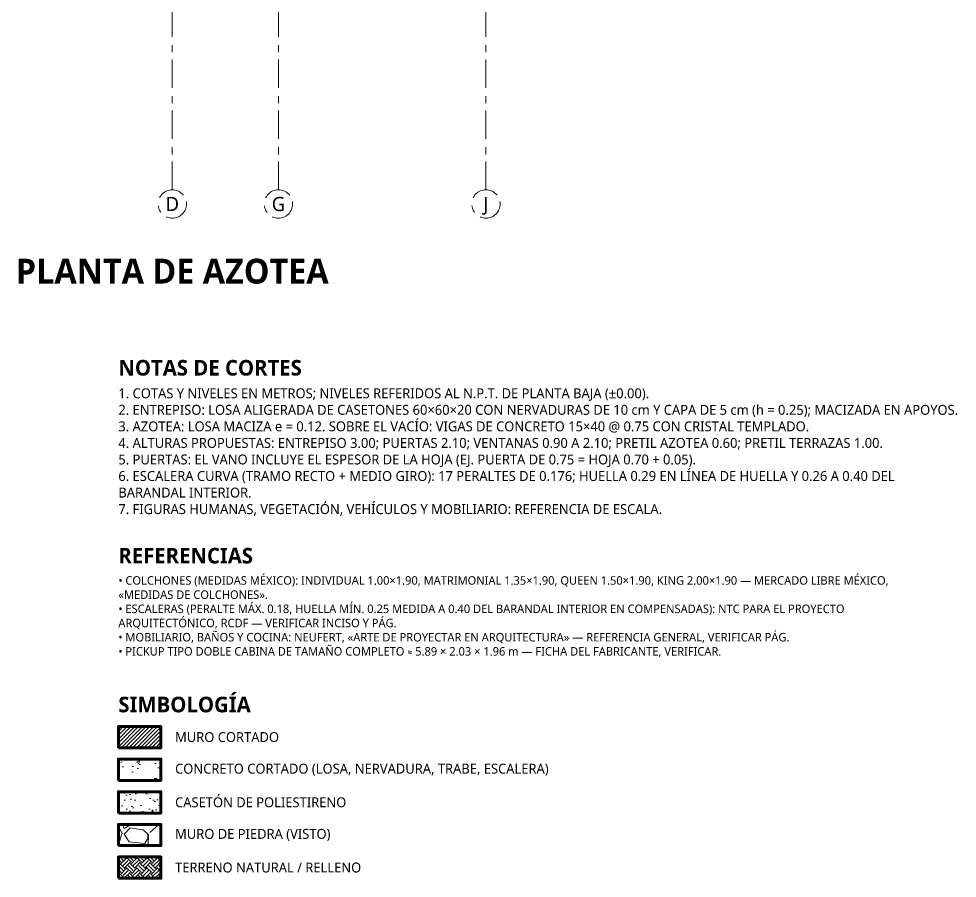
# Model space of a CAD drawing. Header units: metres. Extents: x 28.9 to 124.2, y -14.9 to 27.3.
# Drawn here: x 94.2 to 107.43, y -12.51 to -0.39 of the extents above; entities that cross this region are included whole.
import ezdxf
from ezdxf.enums import TextEntityAlignment as Align

# ---------------------------------------------------------------- set-up
doc = ezdxf.new("R2010")
doc.units = ezdxf.units.M
doc.linetypes.add('EJE', pattern=[0.6, 0.4, -0.08, 0, -0.12])
for name, color, linetype, lineweight in [('002_EjesVerticales', 8, 'EJE', 9), ('007_Textos', 7, 'Continuous', 18), ('010_Notas', 7, 'Continuous', 13), ('013_Cortes', 7, 'Continuous', 50), ('014_Achurados', 8, 'Continuous', 5)]:
    doc.layers.add(name, color=color, linetype=linetype, lineweight=lineweight)
doc.styles.add('OpenSans', font='OpenSans-Regular.ttf')
doc.styles.add('OpenSans-SemiBold', font='OpenSans-SemiBold.ttf')

# ---------------------------------------------------------------- blocks, each defined once
blk = doc.blocks.new('EJE')
at = {"color": 0}
blk.add_circle((0, 0), 0.2, dxfattribs=at)
at = {"color": 0, "style": 'OpenSans'}
blk.add_attdef('EJE', text='', height=0.2, dxfattribs=at).set_placement((0, 0), align=Align.MIDDLE_CENTER)

msp = doc.modelspace()

# ---------------------------------------------------------------- hatches: boundary and pattern name
at = {"layer": '014_Achurados'}
h = msp.add_hatch(dxfattribs=at)
h.set_pattern_fill('ANSI31', scale=0.012)
h.paths.add_polyline_path([(95.6, -10.67), (96.2, -10.67), (96.2, -10.37), (95.6, -10.37)])
h = msp.add_hatch(dxfattribs=at)
h.set_pattern_fill('AR-CONC', scale=0.0025)
h.paths.add_polyline_path([(95.6, -11.13), (96.2, -11.13), (96.2, -10.83), (95.6, -10.83)])
h = msp.add_hatch(dxfattribs=at)
h.set_pattern_fill('AR-SAND', scale=0.004)
h.paths.add_polyline_path([(95.6, -11.59), (96.2, -11.59), (96.2, -11.29), (95.6, -11.29)])
h = msp.add_hatch(dxfattribs=at)
h.set_pattern_fill('GRAVEL', scale=0.035)
h.paths.add_polyline_path([(95.6, -12.05), (96.2, -12.05), (96.2, -11.75), (95.6, -11.75)])
h = msp.add_hatch(dxfattribs=at)
h.set_pattern_fill('EARTH', scale=0.016, angle=45)
h.paths.add_polyline_path([(95.6, -12.51), (96.2, -12.51), (96.2, -12.21), (95.6, -12.21)])

# ---------------------------------------------------------------- linework, layer by layer
at = {"layer": '002_EjesVerticales'}
for p, q in [((96.361, -2.8), (96.361, 26.921)), ((97.858, -2.8), (97.858, 26.921)), ((100.785, -2.8), (100.785, 26.921))]:
    msp.add_line(p, q, dxfattribs=at)
at = {"layer": '013_Cortes'}
for points in [[(95.6, -10.67), (96.2, -10.67), (96.2, -10.37), (95.6, -10.37)], [(95.6, -11.13), (96.2, -11.13), (96.2, -10.83), (95.6, -10.83)], [(95.6, -11.59), (96.2, -11.59), (96.2, -11.29), (95.6, -11.29)], [(95.6, -12.05), (96.2, -12.05), (96.2, -11.75), (95.6, -11.75)], [(95.6, -12.51), (96.2, -12.51), (96.2, -12.21), (95.6, -12.21)]]:
    msp.add_lwpolyline(points, close=True, dxfattribs=at)

# ---------------------------------------------------------------- block references
at = {"layer": '002_EjesVerticales'}
for p, values in [((96.361, -3), {'EJE': 'D'}), ((97.858, -3), {'EJE': 'G'}), ((100.785, -3), {'EJE': 'J'})]:
    msp.add_blockref('EJE', p, dxfattribs=at).add_auto_attribs(values)

# ---------------------------------------------------------------- texts
at = {"layer": '007_Textos', "insert": (96.36, -3.95), "char_height": 0.35, "attachment_point": 5, "style": 'OpenSans-SemiBold'}
msp.add_mtext('PLANTA DE AZOTEA', dxfattribs=at)
at = {"layer": '010_Notas'}
for s, insert, char_height, attachment_point, style in [('NOTAS DE CORTES', (95.6, -5.2), 0.22, 1, 'OpenSans-SemiBold'), ('REFERENCIAS', (95.6, -7.85), 0.22, 1, 'OpenSans-SemiBold'), ('SIMBOLOGÍA', (95.6, -9.95), 0.22, 1, 'OpenSans-SemiBold'), ('MURO CORTADO', (96.4, -10.52), 0.14, 4, 'OpenSans'), ('CONCRETO CORTADO (LOSA, NERVADURA, TRABE, ESCALERA)', (96.4, -10.98), 0.14, 4, 'OpenSans'), ('CASETÓN DE POLIESTIRENO', (96.4, -11.44), 0.14, 4, 'OpenSans'), ('MURO DE PIEDRA (VISTO)', (96.4, -11.9), 0.14, 4, 'OpenSans'), ('TERRENO NATURAL / RELLENO', (96.4, -12.36), 0.14, 4, 'OpenSans')]:
    msp.add_mtext(s, dxfattribs=dict(at, insert=insert, char_height=char_height, attachment_point=attachment_point, style=style))
at = {"layer": '010_Notas', "width": 11.5, "attachment_point": 1, "style": 'OpenSans'}
for s, insert, char_height in [('1. COTAS Y NIVELES EN METROS; NIVELES REFERIDOS AL N.P.T. DE PLANTA BAJA (±0.00).\\P2. ENTREPISO: LOSA ALIGERADA DE CASETONES 60×60×20 CON NERVADURAS DE 10 cm Y CAPA DE 5 cm (h = 0.25); MACIZADA EN APOYOS.\\P3. AZOTEA: LOSA MACIZA e = 0.12. SOBRE EL VACÍO: VIGAS DE CONCRETO 15×40 @ 0.75 CON CRISTAL TEMPLADO.\\P4. ALTURAS PROPUESTAS: ENTREPISO 3.00; PUERTAS 2.10; VENTANAS 0.90 A 2.10; PRETIL AZOTEA 0.60; PRETIL TERRAZAS 1.00.\\P5. PUERTAS: EL VANO INCLUYE EL ESPESOR DE LA HOJA (EJ. PUERTA DE 0.75 = HOJA 0.70 + 0.05).\\P6. ESCALERA CURVA (TRAMO RECTO + MEDIO GIRO): 17 PERALTES DE 0.176; HUELLA 0.29 EN LÍNEA DE HUELLA Y 0.26 A 0.40 DEL BARANDAL INTERIOR.\\P7. FIGURAS HUMANAS, VEGETACIÓN, VEHÍCULOS Y MOBILIARIO: REFERENCIA DE ESCALA.', (95.6, -5.6), 0.14), ('• COLCHONES (MEDIDAS MÉXICO): INDIVIDUAL 1.00×1.90, MATRIMONIAL 1.35×1.90, QUEEN 1.50×1.90, KING 2.00×1.90 — MERCADO LIBRE MÉXICO, «MEDIDAS DE COLCHONES».\\P• ESCALERAS (PERALTE MÁX. 0.18, HUELLA MÍN. 0.25 MEDIDA A 0.40 DEL BARANDAL INTERIOR EN COMPENSADAS): NTC PARA EL PROYECTO ARQUITECTÓNICO, RCDF — VERIFICAR INCISO Y PÁG.\\P• MOBILIARIO, BAÑOS Y COCINA: NEUFERT, «ARTE DE PROYECTAR EN ARQUITECTURA» — REFERENCIA GENERAL, VERIFICAR PÁG.\\P• PICKUP TIPO DOBLE CABINA DE TAMAÑO COMPLETO ≈ 5.89 × 2.03 × 1.96 m — FICHA DEL FABRICANTE, VERIFICAR.', (95.6, -8.25), 0.12)]:
    msp.add_mtext(s, dxfattribs=dict(at, insert=insert, char_height=char_height))

doc.saveas('drawing.dxf')
